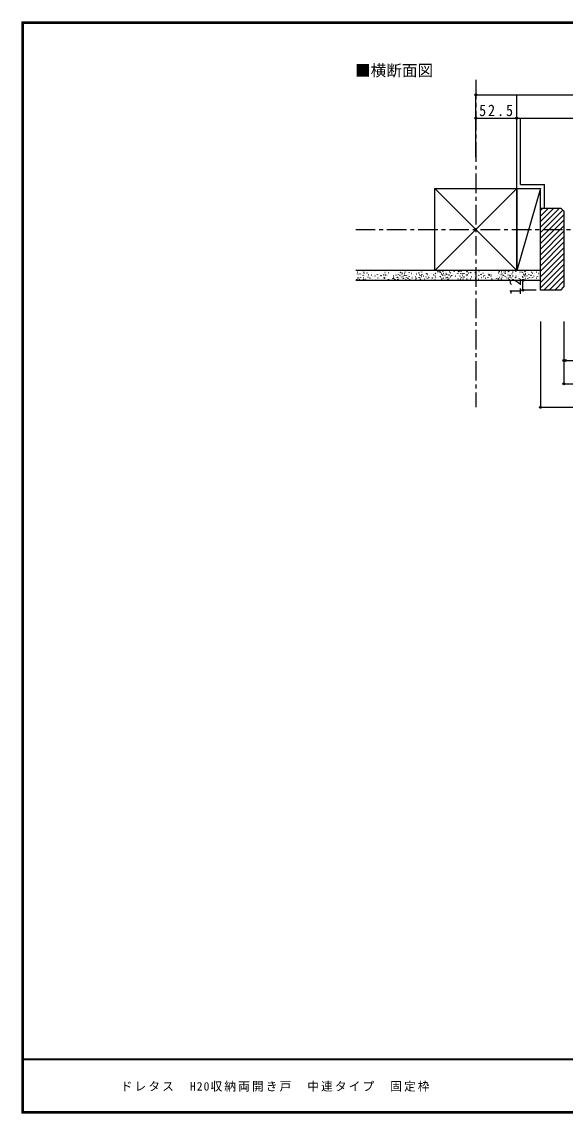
# Model space of a CAD drawing. Units: millimetres, scale not verified. Extents: x -973 to 977, y -718 to 696.
# Drawn here: x -973 to -277, y -701 to 696 of the extents above; entities that cross this region are included whole.
import ezdxf
from ezdxf.enums import TextEntityAlignment as Align

# ---------------------------------------------------------------- set-up
doc = ezdxf.new("R2010")
doc.units = ezdxf.units.MM
doc.header["$LTSCALE"] = 5
doc.header["$PDMODE"] = 32
doc.header["$PDSIZE"] = 2.5
doc.linetypes.add('CHAIN1', pattern=[8, 5, -1, 1, -1])
for name, color, linetype in [('0-1_通り芯', 4, 'CHAIN1'), ('0-3_仕上げ', 7, 'Continuous'), ('0-4_枠', 3, 'Continuous'), ('0-A_文字', 7, 'Continuous'), ('0-B_寸法', 7, 'Continuous'), ('0-C_ハッチ', 4, 'Continuous'), ('F-1_枠', 6, 'Continuous'), ('F-A_文字', 7, 'Continuous')]:
    doc.layers.add(name, color=color, linetype=linetype)
doc.styles.add('ＭＳ ゴシック', font='')
doc.styles.get('ＭＳ ゴシック').set_extended_font_data('MS Gothic')

msp = doc.modelspace()

# ---------------------------------------------------------------- linework, layer by layer
at = {"layer": '0-1_通り芯'}
for p, q in [((-391.97, 621.667), (-391.97, 202.5)), ((-545.643, 430), (548.949, 430))]:
    msp.add_line(p, q, dxfattribs=at)
at = {"layer": '0-3_仕上げ'}
for p, q in [((-339.47, 482.5), (-339.47, 602.172)), ((-334.47, 487.5), (-334.47, 572.5)), ((-444.47, 482.5), (-339.47, 377.5)), ((-339.47, 482.5), (-444.47, 377.5)), ((-308.97, 482.5), (-339.47, 377.5)), ((-339.47, 482.5), (-308.97, 482.5)), ((-334.47, 487.5), (-303.97, 487.5)), ((-308.97, 457.5), (-308.97, 482.5)), ((-303.97, 457.5), (-303.97, 487.5))]:
    msp.add_line(p, q, dxfattribs=at)
at = {"layer": '0-3_仕上げ', "color": 2}
for p, q in [((-308.97, 377.5), (-545.643, 377.5)), ((-308.97, 365), (-545.643, 365))]:
    msp.add_line(p, q, dxfattribs=at)
msp.add_lwpolyline([(-444.47, 377.5), (-444.47, 482.5), (-339.47, 482.5), (-339.47, 377.5)], dxfattribs=at)
at = {"layer": '0-4_枠'}
for p, q in [((-339.47, 377.5), (-339.47, 482.5)), ((-308.97, 352.5), (-308.97, 482.5)), ((-308.97, 377.5), (-339.47, 377.5)), ((-282.97, 352.5), (-308.97, 352.5)), ((-278.97, 356.5), (-282.97, 352.5))]:
    msp.add_line(p, q, dxfattribs=at)
msp.add_lwpolyline([(-308.97, 457.5), (-282.97, 457.5), (-278.97, 453.5), (-278.97, 356.5)], dxfattribs=at)
at = {"layer": '0-B_寸法', "color": 4}
for p, q in [((-391.97, 552.5), (-391.97, 602.5)), ((-391.97, 602.5), (395.276, 602.5)), ((-391.97, 522.5), (-391.97, 572.5)), ((-391.97, 572.5), (395.276, 572.5)), ((-331.569, 352.5), (-331.569, 365)), ((-314.67, 365), (-331.569, 365)), ((-314.67, 352.5), (-331.569, 352.5)), ((-308.97, 312.5), (-308.97, 202.5)), ((-278.97, 312.5), (-278.97, 232.5)), ((-278.97, 262.5), (282.277, 262.5)), ((-278.97, 232.5), (282.277, 232.5)), ((-308.97, 202.5), (312.276, 202.5))]:
    msp.add_line(p, q, dxfattribs=at)
at = {"layer": '0-B_寸法'}
for p in [(-391.97, 602.5), (-391.97, 572.5), (-339.47, 572.5), (-331.569, 365), (-331.569, 352.5), (-278.97, 262.5), (-276.97, 262.5), (-278.97, 232.5), (-308.97, 202.5)]:
    msp.add_point(p, dxfattribs=at)
at = {"layer": '0-C_ハッチ'}
for p, q in [((-308.97, 433.149), (-284.619, 457.5)), ((-308.97, 440.22), (-291.69, 457.5)), ((-308.97, 447.291), (-298.761, 457.5)), ((-308.97, 454.362), (-305.832, 457.5)), ((-308.97, 426.078), (-280.259, 454.789)), ((-308.97, 419.007), (-278.97, 449.007)), ((-308.97, 411.935), (-278.97, 441.935)), ((-308.97, 404.864), (-278.97, 434.864)), ((-308.97, 397.793), (-278.97, 427.793)), ((-308.97, 390.722), (-278.97, 420.722)), ((-308.97, 383.651), (-278.97, 413.651)), ((-308.97, 376.58), (-278.97, 406.58)), ((-308.97, 369.509), (-278.97, 399.509)), ((-308.97, 362.438), (-278.97, 392.438)), ((-308.97, 355.367), (-278.97, 385.367)), ((-304.766, 352.5), (-278.97, 378.296)), ((-297.695, 352.5), (-278.97, 371.225)), ((-290.624, 352.5), (-278.97, 364.154)), ((-283.553, 352.5), (-278.97, 357.083))]:
    msp.add_line(p, q, dxfattribs=at)
for centre in [(-544.195, 366.357), (-543.477, 373.105), (-543.19, 375.546), (-542.759, 367.937), (-541.611, 370.808), (-540.893, 373.105), (-540.606, 366.357), (-539.601, 368.798), (-539.457, 373.105), (-536.125, 371.382), (-536.012, 371.956), (-535.725, 366.357), (-535.694, 375.689), (-535.407, 368.224), (-535.007, 374.254), (-534.832, 371.526), (-533.971, 373.823), (-533.397, 366.07), (-531.417, 366.501), (-530.987, 374.397), (-529.838, 369.085), (-529.12, 372.1), (-527.398, 368.08), (-525.675, 371.526), (-525.531, 374.684), (-524.957, 366.932), (-523.808, 369.803), (-522.373, 369.516), (-521.511, 372.387), (-520.793, 366.07), (-520.65, 370.521), (-520.363, 375.833), (-517.779, 372.244), (-517.348, 368.08), (-515.194, 373.823), (-514.764, 369.516), (-513.328, 370.952), (-511.749, 367.362), (-509.882, 372.1), (-509.021, 368.367), (-508.59, 367.65), (-508.159, 375.115), (-507.585, 372.244), (-507.442, 370.952), (-505.001, 371.669), (-505.001, 369.516), (-503.852, 374.541), (-503.709, 366.357), (-497.932, 367.075), (-497.105, 370.664), (-497.105, 368.654), (-495.669, 366.357), (-495.238, 374.11), (-494.377, 375.976), (-494.233, 368.224), (-494.09, 371.526), (-492.367, 368.942), (-492.223, 371.956), (-491.793, 366.357), (-491.362, 375.402), (-490.931, 368.08), (-490.788, 372.674), (-490.357, 369.372), (-489.209, 370.952), (-488.06, 375.259), (-486.911, 373.105), (-486.911, 369.229), (-486.194, 375.402), (-485.906, 373.823), (-485.189, 369.947), (-484.614, 367.506), (-483.322, 373.679), (-482.891, 371.382), (-482.317, 375.689), (-482.317, 367.362), (-481.599, 365.927), (-480.594, 370.952), (-480.594, 368.798), (-478.728, 367.506), (-478.154, 372.962), (-477.149, 375.259), (-477.149, 370.09), (-476.574, 365.927), (-474.421, 373.823), (-473.416, 367.937), (-472.985, 375.976), (-472.985, 369.803), (-469.243, 369.483), (-468.812, 366.612), (-467.951, 372.785), (-467.808, 375.082), (-467.52, 367.33), (-465.223, 375.082), (-464.833, 369.159), (-464.696, 374.383), (-464.218, 368.478), (-463.697, 372.067), (-463.5, 372.498), (-462.97, 365.889), (-462.496, 366.468), (-462.352, 371.35), (-461.517, 369.977), (-461.49, 375.656), (-461.007, 372.354), (-460.486, 372.785), (-460.486, 366.899), (-458.791, 370.25), (-458.536, 370.406), (-457.666, 366.561), (-455.656, 369.576), (-455.512, 365.125), (-454.794, 373.596), (-453.789, 367.135), (-453.502, 372.447), (-452.176, 368.77), (-451.205, 371.586), (-448.908, 373.739), (-448.908, 365.987), (-447.472, 367.997), (-446.324, 372.017), (-444.17, 371.299), (-444.17, 365.987), (-443.74, 369.002), (-443.309, 373.883), (-440.502, 373.7), (-440.359, 375.998), (-440.072, 368.245), (-437.775, 375.998), (-437.384, 370.075), (-437.248, 375.299), (-436.77, 369.394), (-436.248, 372.982), (-436.052, 373.413), (-435.522, 366.804), (-435.047, 367.384), (-434.903, 372.265), (-434.068, 370.892), (-434.042, 376.572), (-433.558, 373.27), (-433.037, 373.7), (-433.037, 367.814), (-432.251, 366.395), (-431.342, 371.165), (-430.687, 375.854), (-430.298, 367.94), (-429.969, 373.844), (-429.117, 372.664), (-428.246, 368.819), (-427.816, 366.378), (-426.236, 371.834), (-426.093, 367.384), (-425.375, 375.854), (-424.37, 369.394), (-424.083, 374.706), (-422.757, 371.029), (-421.786, 373.844), (-421.355, 366.522), (-419.489, 375.998), (-419.489, 368.245), (-418.053, 370.255), (-416.904, 374.275), (-414.751, 373.557), (-414.751, 368.245), (-414.32, 371.26), (-414.32, 366.666), (-413.889, 376.141), (-413.428, 376.572), (-412.023, 370.398), (-411.592, 366.809), (-410.874, 373.557), (-410.587, 375.998), (-410.157, 368.388), (-409.008, 371.26), (-408.29, 373.557), (-408.003, 366.809), (-406.998, 369.25), (-406.855, 373.557), (-403.522, 371.834), (-403.409, 372.408), (-403.122, 366.809), (-403.091, 376.141), (-402.804, 368.676), (-402.404, 374.706), (-402.23, 371.978), (-401.368, 374.275), (-400.794, 366.522), (-398.815, 366.953), (-398.384, 374.849), (-397.236, 369.537), (-396.518, 372.552), (-394.795, 368.532), (-393.072, 371.978), (-392.928, 375.136), (-392.354, 367.384), (-391.206, 370.255), (-389.77, 369.968), (-388.909, 372.839), (-388.191, 366.522), (-388.047, 370.973), (-387.76, 376.285), (-385.176, 372.696), (-384.745, 368.532), (-382.592, 374.275), (-382.161, 369.968), (-380.725, 371.403), (-379.146, 367.814), (-377.28, 372.552), (-376.418, 368.819), (-375.987, 368.101), (-375.557, 375.567), (-374.983, 372.696), (-374.839, 371.403), (-372.398, 372.121), (-372.398, 369.968), (-371.25, 374.993), (-371.106, 366.809), (-365.329, 367.527), (-364.502, 371.116), (-364.502, 369.106), (-363.066, 366.809), (-362.636, 374.562), (-361.774, 376.428), (-361.631, 368.676), (-361.487, 371.978), (-359.764, 369.394), (-359.621, 372.408), (-359.19, 366.809), (-358.759, 375.854), (-358.329, 368.532), (-358.185, 373.126), (-357.754, 369.824), (-356.606, 371.403), (-355.457, 375.71), (-354.309, 373.557), (-354.309, 369.681), (-353.591, 375.854), (-353.304, 374.275), (-352.586, 370.398), (-352.012, 367.958), (-350.72, 374.131), (-350.289, 371.834), (-349.714, 376.141), (-349.714, 367.814), (-348.997, 366.378), (-347.992, 371.403), (-347.992, 369.25), (-346.125, 367.958), (-345.551, 373.413), (-344.546, 375.71), (-344.546, 370.542), (-343.972, 366.378), (-341.818, 374.275), (-340.813, 368.388), (-340.383, 376.428), (-340.383, 370.255), (-336.641, 369.935), (-336.21, 367.063), (-335.348, 373.237), (-335.205, 375.534), (-334.918, 367.781), (-332.621, 375.534), (-332.23, 369.611), (-332.094, 374.835), (-331.616, 368.93), (-331.094, 372.518), (-330.898, 372.95), (-330.368, 366.341), (-329.893, 366.92), (-329.749, 371.801), (-328.914, 370.429), (-328.888, 376.108), (-328.404, 372.806), (-327.883, 373.237), (-327.883, 367.351), (-326.188, 370.701), (-325.533, 375.39), (-325.144, 367.476), (-324.815, 373.381), (-323.963, 372.2), (-323.092, 368.355), (-321.082, 371.371), (-320.939, 366.92), (-320.221, 375.39), (-319.216, 368.93), (-318.929, 374.242), (-317.603, 370.565), (-316.632, 373.381), (-314.335, 375.534), (-314.335, 367.781), (-312.899, 369.791), (-311.75, 373.811)]:
    msp.add_circle(centre, 0.1, dxfattribs=at)
at = {"layer": 'F-1_枠'}
for p, q in [((-973.347, 695.833), (-973.347, -700.833)), ((-973.347, 695.833), (976.653, 695.833)), ((-973.347, 695), (976.653, 695)), ((-973.347, 694.167), (976.653, 694.167)), ((-972.514, 695.833), (-972.514, -700.833)), ((-971.68, 695.833), (-971.68, -700.833)), ((976.653, -631.667), (-973.347, -631.667)), ((976.653, -632.5), (-973.347, -632.5)), ((976.653, -699.167), (-973.347, -699.167)), ((976.653, -700), (-973.347, -700)), ((976.653, -700.833), (-973.347, -700.833))]:
    msp.add_line(p, q, dxfattribs=at)

# ---------------------------------------------------------------- texts
at = {"layer": '0-A_文字', "style": 'ＭＳ ゴシック'}
msp.add_text('■横断面図', height=14.66, dxfattribs=at).set_placement((-546.484, 621.823), align=Align.BOTTOM_LEFT)
at = {"layer": '0-B_寸法', "insert": (-387.595, 575), "char_height": 14.66, "attachment_point": 7, "style": 'ＭＳ ゴシック'}
msp.add_mtext('\\T1.28;\\W0.9;52.5', dxfattribs=at)
at = {"layer": '0-B_寸法', "insert": (-334.069, 346.25), "char_height": 14.66, "attachment_point": 7, "rotation": 90, "style": 'ＭＳ ゴシック'}
msp.add_mtext('\\T1.27;\\W0.95;12', dxfattribs=at)
at = {"layer": 'F-A_文字', "insert": (-846.68, -673.333), "char_height": 11, "attachment_point": 7, "style": 'ＭＳ ゴシック'}
msp.add_mtext('\\T1.18;ドレタス\u3000H20収納両開き戸\u3000中連タイプ\u3000固定枠', dxfattribs=at)

doc.saveas('drawing.dxf')
